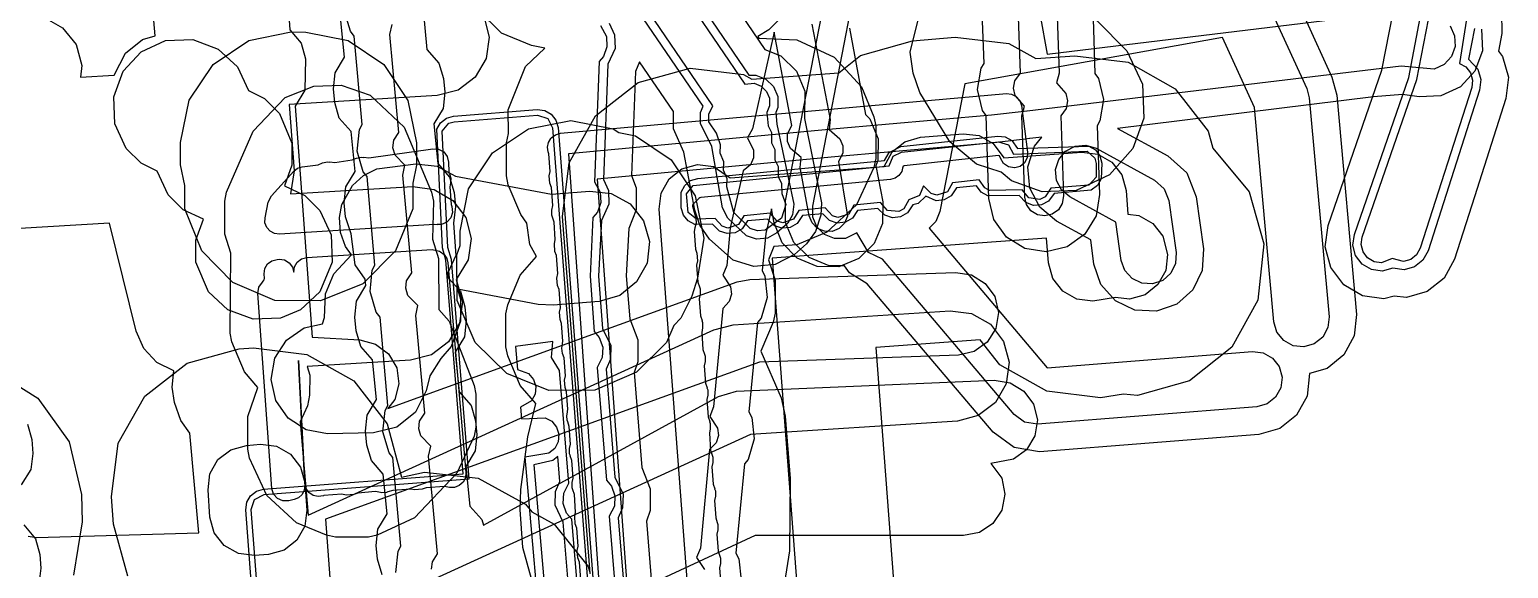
# Model space of a CAD drawing. Header units: metres. Extents: x -3943 to -3664, y 4962 to 6622.
# Drawn here: x -3840.1 to -3786.6, y 5763.7 to 5783.1 of the extents above; entities that cross this region are included whole.
import ezdxf

# ---------------------------------------------------------------- set-up
doc = ezdxf.new("R2010")
doc.units = ezdxf.units.M
doc.layers.add('AI_GREENING_EXCLUSIONS', color=1, linetype='Continuous')
doc.layers.add('AI_GREENING_LAWN', color=82, linetype='Continuous')

msp = doc.modelspace()

# ---------------------------------------------------------------- linework, layer by layer
at = {"layer": 'AI_GREENING_EXCLUSIONS'}
for points in [[(-3840.332, 5783.672), (-3839.557, 5783.583), (-3838.875, 5783.205), (-3838.389, 5782.594), (-3838.174, 5781.844), (-3838.223, 5781.419), (-3837.013, 5781.491), (-3836.598, 5782.287), (-3835.992, 5782.778), (-3835.526, 5782.917), (-3836.655, 5795.883), (-3837.075, 5796.534), (-3837.301, 5797.54), (-3837.216, 5798.316), (-3836.914, 5798.865), (-3838.062, 5812.048), (-3838.249, 5812.086), (-3838.897, 5812.519), (-3839.276, 5812.961), (-3839.452, 5812.864), (-3840.227, 5812.778)], [(-3831.038, 5788.431), (-3830.661, 5783.134), (-3830.256, 5782.645), (-3830.101, 5782.081), (-3830.118, 5780.944), (-3830.465, 5780.367), (-3829.861, 5772.025), (-3828.128, 5771.918), (-3827.562, 5771.768), (-3827.097, 5771.414), (-3826.802, 5770.908), (-3826.723, 5770.328), (-3826.873, 5769.762), (-3827.116, 5769.443), (-3814.494, 5774.016), (-3814.035, 5774.105), (-3806.606, 5774.361), (-3806.028, 5774.267), (-3805.53, 5773.959), (-3805.189, 5773.484), (-3805.055, 5772.914), (-3805.149, 5772.336), (-3805.457, 5771.839), (-3805.932, 5771.497), (-3806.502, 5771.363), (-3813.695, 5771.115), (-3829.372, 5765.435), (-3829.069, 5761.353)], [(-3803.019, 5786.002), (-3802.861, 5781.564), (-3802.957, 5781.209), (-3802.622, 5780.825), (-3802.56, 5780.559), (-3802.603, 5780.29), (-3802.805, 5780.015), (-3802.702, 5777.125), (-3802.746, 5776.856), (-3802.89, 5776.623), (-3803.111, 5776.464), (-3803.377, 5776.401), (-3803.647, 5776.444), (-3803.879, 5776.588), (-3804.039, 5776.81), (-3804.102, 5777.075), (-3804.206, 5780.015), (-3804.11, 5780.37), (-3804.445, 5780.754), (-3804.507, 5781.02), (-3804.464, 5781.29), (-3804.262, 5781.564), (-3804.419, 5785.971)], [(-3815.645, 5785.588), (-3813.493, 5782.419), (-3812.913, 5782.184), (-3812.357, 5781.637), (-3812.053, 5780.918), (-3812.059, 5779.922), (-3811.445, 5776.878), (-3811.472, 5776.431), (-3811.672, 5775.84), (-3811.989, 5775.392), (-3812.429, 5775.008), (-3813.12, 5774.644), (-3813.897, 5774.572), (-3814.642, 5774.803), (-3815.497, 5775.562), (-3815.85, 5776.067), (-3816.028, 5776.616), (-3816.423, 5778.707), (-3816.797, 5779.546), (-3816.802, 5780.172), (-3818.027, 5781.976), (-3818.173, 5781.628), (-3818.313, 5777.858), (-3818.151, 5777.419), (-3818.151, 5776.627), (-3818.416, 5775.942), (-3818.508, 5774.237), (-3818.38, 5772.682), (-3818.081, 5771.917), (-3818.081, 5771.125), (-3818.22, 5770.741), (-3817.938, 5767.306), (-3817.639, 5766.54), (-3817.639, 5765.748), (-3817.778, 5765.364), (-3817.496, 5761.929)], [(-3816.72, 5785.39), (-3814.073, 5781.493), (-3813.824, 5781.495), (-3813.462, 5781.349), (-3813.184, 5781.075), (-3813.032, 5780.715), (-3813.029, 5780.325), (-3813.104, 5780.141), (-3813.063, 5779.721), (-3812.444, 5776.827), (-3812.501, 5776.436), (-3812.663, 5776.141), (-3813.059, 5775.785), (-3813.404, 5775.603), (-3813.793, 5775.567), (-3814.165, 5775.682), (-3814.833, 5776.32), (-3815.022, 5776.691), (-3815.418, 5778.909), (-3815.818, 5779.749), (-3815.821, 5780.139), (-3815.727, 5780.37), (-3818.374, 5784.267)], [(-3817.072, 5785.375), (-3814.217, 5781.171), (-3813.88, 5781.2), (-3813.627, 5781.098), (-3813.432, 5780.906), (-3813.326, 5780.655), (-3813.324, 5780.382), (-3813.423, 5780.136), (-3813.379, 5779.657), (-3813.259, 5779.412), (-3813.256, 5779.046), (-3813.136, 5778.8), (-3813.133, 5778.434), (-3813.013, 5778.188), (-3813.011, 5777.822), (-3812.891, 5777.577), (-3812.888, 5777.21), (-3812.744, 5776.812), (-3812.899, 5776.326), (-3813.489, 5775.89), (-3813.761, 5775.865), (-3814.022, 5775.946), (-3814.615, 5776.528), (-3814.869, 5777.448), (-3814.857, 5777.748), (-3814.992, 5778.059), (-3814.98, 5778.36), (-3815.115, 5778.671), (-3815.103, 5778.972), (-3815.247, 5779.39), (-3815.524, 5779.809), (-3815.526, 5780.082), (-3815.375, 5780.385), (-3818.23, 5784.589)], [(-3801.673, 5784.731), (-3801.572, 5781.548), (-3801.44, 5781.365), (-3801.261, 5780.606), (-3801.385, 5779.835), (-3801.492, 5779.663), (-3801.403, 5777.172), (-3801.528, 5776.401), (-3801.938, 5775.737), (-3802.571, 5775.281), (-3803.331, 5775.102), (-3804.101, 5775.226), (-3804.765, 5775.637), (-3805.221, 5776.27), (-3805.401, 5777.029), (-3805.495, 5780.032), (-3805.627, 5780.214), (-3805.807, 5780.974), (-3805.682, 5781.744), (-3805.575, 5781.917), (-3805.663, 5784.383)], [(-3803.798, 5785.059), (-3803.297, 5782.248), (-3790.879, 5783.751)], [(-3793.982, 5783.563), (-3793.001, 5781.419), (-3792.827, 5780.767), (-3792.112, 5772.843), (-3792.195, 5772.067), (-3792.568, 5771.381), (-3793.175, 5770.891), (-3793.818, 5770.702), (-3793.897, 5769.881), (-3794.278, 5769.2), (-3794.89, 5768.717), (-3795.641, 5768.505), (-3803.565, 5767.877), (-3804.492, 5768.025), (-3805.249, 5768.579), (-3809.795, 5773.948), (-3810.436, 5774.341), (-3810.624, 5774.601), (-3810.624, 5774.601), (-3811.167, 5774.598), (-3811.889, 5774.894), (-3812.443, 5775.443), (-3812.745, 5776.163), (-3812.749, 5776.943), (-3811.257, 5784.625)], [(-3795.076, 5783.551), (-3793.91, 5781.003), (-3793.823, 5780.677), (-3793.108, 5772.753), (-3793.149, 5772.365), (-3793.336, 5772.022), (-3793.639, 5771.777), (-3794.014, 5771.667), (-3794.402, 5771.708), (-3794.744, 5771.895), (-3794.989, 5772.198), (-3795.1, 5772.573), (-3795.8, 5780.326), (-3796.955, 5782.852), (-3806.273, 5781.179), (-3807.169, 5776.563), (-3807.317, 5776.202), (-3807.562, 5775.954), (-3803.291, 5770.908), (-3795.878, 5771.495), (-3795.49, 5771.45), (-3795.15, 5771.259), (-3794.908, 5770.953), (-3794.802, 5770.577), (-3794.848, 5770.19), (-3795.038, 5769.849), (-3795.345, 5769.608), (-3795.72, 5769.502), (-3803.644, 5768.874), (-3804.107, 5768.948), (-3804.486, 5769.225), (-3809.241, 5774.842), (-3809.241, 5774.842), (-3809.756, 5775.075), (-3810.169, 5775.79), (-3810.586, 5775.582), (-3810.976, 5775.58), (-3811.337, 5775.728), (-3811.614, 5776.002), (-3811.765, 5776.362), (-3811.767, 5776.752), (-3810.276, 5784.434)], [(-3826.834, 5763.513), (-3826.753, 5764.289), (-3826.656, 5764.467), (-3826.936, 5767.668), (-3827.078, 5767.843), (-3827.3, 5768.591), (-3827.218, 5769.367), (-3827.121, 5769.545), (-3827.402, 5772.746), (-3827.543, 5772.921), (-3827.765, 5773.669), (-3827.683, 5774.445), (-3827.586, 5774.624), (-3827.867, 5777.824), (-3828.009, 5777.999), (-3828.23, 5778.748), (-3828.148, 5779.524), (-3828.051, 5779.702), (-3828.332, 5782.903), (-3828.474, 5783.078), (-3828.695, 5783.826)], [(-3825.841, 5783.855), (-3825.706, 5782.419), (-3825.273, 5781.93), (-3825.106, 5781.369), (-3825.059, 5780.871), (-3825.12, 5780.289), (-3825.455, 5779.728), (-3825.32, 5778.293), (-3824.887, 5777.804), (-3824.72, 5777.243), (-3824.673, 5776.745), (-3824.746, 5776.141), (-3824.659, 5774.966), (-3824.951, 5774.347), (-3824.935, 5774.166), (-3824.501, 5773.677), (-3824.334, 5773.116), (-3824.288, 5772.619), (-3824.348, 5772.036), (-3824.683, 5771.476), (-3824.549, 5770.04), (-3824.115, 5769.551), (-3823.948, 5768.99), (-3823.902, 5768.492), (-3823.962, 5767.91), (-3824.297, 5767.349), (-3824.163, 5765.914), (-3823.73, 5765.425), (-3823.668, 5765.219), (-3815.174, 5769.877), (-3814.517, 5770.061), (-3805.21, 5770.464), (-3804.632, 5770.374), (-3804.132, 5770.07), (-3803.786, 5769.598), (-3803.647, 5769.03), (-3803.736, 5768.451), (-3804.04, 5767.951), (-3804.512, 5767.605), (-3805.332, 5767.455), (-3804.933, 5766.919), (-3804.818, 5766.345), (-3804.933, 5765.771), (-3805.258, 5765.285), (-3805.744, 5764.959), (-3806.318, 5764.845), (-3813.845, 5764.845), (-3823.201, 5760.501)], [(-3821.935, 5763.277), (-3822.239, 5764.415), (-3822.342, 5765.794), (-3822.32, 5766.517), (-3822.061, 5768.417), (-3821.776, 5769.622), (-3822.335, 5770.267), (-3822.788, 5771.35), (-3822.853, 5771.672), (-3822.853, 5772.86), (-3822.788, 5773.182), (-3822.335, 5774.266), (-3821.75, 5774.936), (-3821.984, 5775.364), (-3822.096, 5776.14), (-3822.319, 5776.449), (-3822.773, 5777.532), (-3822.838, 5777.854), (-3822.838, 5779.042), (-3822.763, 5779.386), (-3822.771, 5780.235), (-3822.148, 5781.8), (-3821.442, 5782.471), (-3821.932, 5782.561), (-3823.015, 5783.014), (-3823.883, 5783.863)], [(-3812.546, 5783.934), (-3813.356, 5783.124), (-3813.747, 5782.893), (-3813.715, 5782.834), (-3812.342, 5782.769), (-3810.995, 5782.138), (-3810.007, 5781.065), (-3809.554, 5779.981), (-3809.489, 5779.659), (-3809.489, 5778.472), (-3809.554, 5778.149), (-3810.185, 5776.802), (-3811.259, 5775.814), (-3812.342, 5775.361), (-3813.177, 5775.296), (-3813.37, 5774.819), (-3813.129, 5774.075), (-3813.129, 5772.888), (-3813.194, 5772.566), (-3813.636, 5771.509), (-3812.901, 5769.83), (-3812.768, 5769.163), (-3812.584, 5766.909), (-3812.606, 5764.301), (-3812.973, 5762.006)], [(-3786.869, 5783.773), (-3786.865, 5782.992), (-3786.988, 5782.356), (-3786.84, 5782.169), (-3786.625, 5781.419), (-3786.713, 5780.644), (-3787.851, 5777.091), (-3788.573, 5774.839), (-3788.952, 5774.157), (-3789.562, 5773.671), (-3790.313, 5773.456), (-3790.757, 5773.507), (-3791.129, 5773.41), (-3791.902, 5773.516), (-3792.576, 5773.911), (-3793.047, 5774.533), (-3793.244, 5775.288), (-3793.137, 5776.061), (-3791.195, 5781.667), (-3790.792, 5783.751)], [(-3823.658, 5783.622), (-3823.46, 5782.867), (-3823.567, 5782.094), (-3823.961, 5781.421), (-3824.583, 5780.95), (-3825.338, 5780.752), (-3830.684, 5780.435), (-3830.512, 5778.032), (-3830.641, 5777.203), (-3826.221, 5777.465), (-3825.448, 5777.359), (-3824.775, 5776.964), (-3824.303, 5776.342), (-3824.106, 5775.587), (-3824.213, 5774.814), (-3824.657, 5774.103), (-3824.422, 5773.298), (-3824.529, 5772.525), (-3824.923, 5771.852), (-3825.545, 5771.381), (-3826.3, 5771.183), (-3830.033, 5770.962), (-3829.94, 5770.643), (-3829.954, 5769.922), (-3830.029, 5769.537), (-3830.292, 5768.953), (-3829.997, 5765.585), (-3815.346, 5772.287), (-3814.645, 5772.464), (-3806.796, 5772.977), (-3806.023, 5772.875), (-3805.347, 5772.485), (-3804.872, 5771.866), (-3804.67, 5771.112), (-3804.772, 5770.338), (-3805.162, 5769.662), (-3805.782, 5769.187), (-3806.535, 5768.985), (-3814.017, 5768.496), (-3829.222, 5761.542)], [(-3827.331, 5763.432), (-3827.498, 5763.993), (-3827.545, 5764.491), (-3827.485, 5765.073), (-3827.15, 5765.634), (-3827.284, 5767.07), (-3827.717, 5767.559), (-3827.884, 5768.12), (-3827.931, 5768.618), (-3827.871, 5769.2), (-3827.536, 5769.761), (-3827.67, 5771.196), (-3828.103, 5771.685), (-3828.27, 5772.246), (-3828.317, 5772.744), (-3828.257, 5773.326), (-3827.921, 5773.887), (-3827.943, 5774.115), (-3828.306, 5774.637), (-3828.441, 5775.753), (-3828.656, 5776.373), (-3828.703, 5776.87), (-3828.642, 5777.453), (-3828.307, 5778.013), (-3828.442, 5779.449), (-3828.875, 5779.938), (-3829.042, 5780.499), (-3829.089, 5780.997), (-3829.028, 5781.579), (-3828.693, 5782.14), (-3828.827, 5783.575)], [(-3825.54, 5763.631), (-3825.511, 5763.903), (-3825.325, 5764.188), (-3825.649, 5767.723), (-3825.572, 5768.083), (-3825.928, 5768.448), (-3826.005, 5768.71), (-3825.976, 5768.981), (-3825.79, 5769.267), (-3826.114, 5772.801), (-3826.037, 5773.161), (-3826.393, 5773.526), (-3826.47, 5773.788), (-3826.442, 5774.06), (-3826.255, 5774.345), (-3826.579, 5777.88), (-3826.502, 5778.239), (-3826.858, 5778.604), (-3826.935, 5778.866), (-3826.907, 5779.138), (-3826.72, 5779.423), (-3827.044, 5782.958), (-3826.968, 5783.318)], [(-3788.733, 5783.271), (-3788.568, 5782.917), (-3788.552, 5782.527), (-3788.687, 5782.161), (-3788.951, 5781.874), (-3789.305, 5781.71), (-3790.497, 5781.813), (-3804.016, 5780.195), (-3804.03, 5780.19), (-3804.131, 5780.181), (-3805.311, 5780.04), (-3811.054, 5779.534), (-3820.597, 5778.642), (-3819.48, 5762.991)], [(-3819.44, 5783.28), (-3819.224, 5782.891), (-3819.204, 5782.517), (-3819.33, 5782.166), (-3819.483, 5781.988), (-3819.647, 5777.635), (-3819.444, 5777.259), (-3819.425, 5776.885), (-3819.55, 5776.535), (-3819.717, 5776.342), (-3819.81, 5774.219), (-3819.667, 5772.222), (-3819.48, 5772.009), (-3819.355, 5771.659), (-3819.374, 5771.285), (-3819.559, 5770.927), (-3819.225, 5766.845), (-3819.038, 5766.633), (-3818.913, 5766.283), (-3818.932, 5765.908), (-3819.117, 5765.551), (-3818.783, 5761.469)], [(-3787.597, 5783.152), (-3787.564, 5782.373), (-3787.833, 5781.64), (-3788.362, 5781.066), (-3789.07, 5780.738), (-3789.849, 5780.705), (-3790.453, 5780.796), (-3791.506, 5780.707), (-3800.756, 5779.568), (-3798.932, 5778.574), (-3798.245, 5777.956), (-3797.909, 5777.096), (-3797.645, 5775.212), (-3797.69, 5774.433), (-3798.029, 5773.731), (-3798.612, 5773.211), (-3799.348, 5772.954), (-3800.127, 5772.999), (-3800.83, 5773.338), (-3801.35, 5773.921), (-3801.606, 5774.658), (-3801.712, 5775.534), (-3802.958, 5776.213), (-3803.557, 5776.713), (-3803.919, 5777.404), (-3803.989, 5778.181), (-3803.756, 5778.926), (-3803.483, 5779.254), (-3803.915, 5779.202), (-3803.937, 5779.195), (-3804.089, 5779.18), (-3805.22, 5779.044), (-3810.963, 5778.538), (-3819.555, 5777.735), (-3818.483, 5763.065)], [(-3819.118, 5783.366), (-3818.93, 5782.95), (-3818.91, 5782.457), (-3819.168, 5781.886), (-3819.324, 5777.713), (-3819.15, 5777.318), (-3819.131, 5776.825), (-3819.405, 5776.237), (-3819.51, 5774.223), (-3819.358, 5772.33), (-3819.061, 5771.719), (-3819.08, 5771.226), (-3819.234, 5770.86), (-3818.916, 5766.953), (-3818.619, 5766.342), (-3818.638, 5765.849), (-3818.792, 5765.484), (-3818.474, 5761.577)], [(-3811.793, 5783.338), (-3811.131, 5779.887), (-3811.172, 5779.521), (-3810.783, 5779.193), (-3810.68, 5778.94), (-3810.682, 5778.667), (-3810.84, 5778.364), (-3810.515, 5776.39), (-3810.622, 5776.139), (-3810.816, 5775.947), (-3811.069, 5775.844), (-3811.342, 5775.846), (-3811.594, 5775.952), (-3811.786, 5776.147), (-3811.889, 5776.4), (-3812.224, 5778.15), (-3812.183, 5778.515), (-3812.573, 5778.844), (-3812.675, 5779.097), (-3812.674, 5779.37), (-3812.516, 5779.672), (-3813.162, 5783.042), (-3813.946, 5779.55), (-3814.129, 5779.231), (-3813.903, 5778.774), (-3813.91, 5778.501), (-3814.02, 5778.252), (-3814.286, 5778.037), (-3814.749, 5775.972), (-3814.876, 5774.605), (-3815.016, 5774.265), (-3814.734, 5773.842), (-3814.705, 5773.57), (-3814.783, 5773.308), (-3815.018, 5773.061), (-3815.348, 5769.497), (-3815.489, 5769.157), (-3815.206, 5768.734), (-3815.177, 5768.462), (-3815.255, 5768.2), (-3815.491, 5767.954), (-3815.82, 5764.389), (-3815.961, 5764.049), (-3815.678, 5763.626)], [(-3810.441, 5783.191), (-3809.855, 5780.068), (-3809.697, 5779.908), (-3809.403, 5779.185), (-3809.409, 5778.404), (-3809.488, 5778.217), (-3809.237, 5776.908), (-3809.242, 5776.128), (-3809.546, 5775.409), (-3810.101, 5774.861), (-3810.824, 5774.567), (-3811.605, 5774.573), (-3812.324, 5774.876), (-3812.872, 5775.432), (-3813.165, 5776.155), (-3813.262, 5776.661), (-3813.462, 5775.769), (-3813.599, 5774.424), (-3813.492, 5774.226), (-3813.411, 5773.45), (-3813.633, 5772.702), (-3813.761, 5772.544), (-3814.071, 5769.316), (-3813.964, 5769.118), (-3813.883, 5768.342), (-3814.105, 5767.594), (-3814.233, 5767.436), (-3814.544, 5764.208), (-3814.436, 5764.01), (-3814.355, 5763.234)], [(-3787.847, 5783.182), (-3788.062, 5782.067), (-3787.729, 5781.712), (-3787.621, 5781.337), (-3787.666, 5780.949), (-3789.525, 5775.144), (-3789.715, 5774.803), (-3790.02, 5774.56), (-3790.395, 5774.453), (-3790.806, 5774.51), (-3791.188, 5774.408), (-3791.575, 5774.461), (-3791.911, 5774.658), (-3792.147, 5774.969), (-3792.246, 5775.347), (-3792.192, 5775.733), (-3790.226, 5781.407), (-3790.226, 5781.407), (-3789.81, 5783.561)], [(-3788.143, 5783.512), (-3788.397, 5781.916), (-3788.165, 5781.788), (-3787.995, 5781.574), (-3787.92, 5781.312), (-3787.951, 5781.04), (-3789.811, 5775.236), (-3789.944, 5774.997), (-3790.157, 5774.827), (-3790.42, 5774.752), (-3790.831, 5774.86), (-3791.206, 5774.707), (-3791.477, 5774.745), (-3791.712, 5774.883), (-3791.877, 5775.1), (-3791.946, 5775.365), (-3791.946, 5775.365), (-3791.909, 5775.635), (-3789.936, 5781.329), (-3789.516, 5783.504)], [(-3836.518, 5763.377), (-3837.038, 5765.257), (-3837.11, 5766.251), (-3836.869, 5768.186), (-3835.905, 5769.883), (-3834.372, 5771.078), (-3834.372, 5771.078), (-3832.492, 5771.599), (-3831.978, 5771.636), (-3830.049, 5771.397), (-3828.351, 5770.436), (-3827.148, 5768.892), (-3826.626, 5766.954), (-3825.791, 5767.143), (-3823.852, 5766.927), (-3822.143, 5765.986), (-3821.915, 5765.7), (-3821.105, 5765.254), (-3819.887, 5763.73), (-3819.812, 5763.47), (-3820.809, 5776.384), (-3820.573, 5778.321), (-3819.615, 5780.02), (-3818.079, 5781.223), (-3816.2, 5781.747), (-3814.263, 5781.511), (-3813.965, 5781.343), (-3810.825, 5781.572), (-3810.036, 5782.198), (-3808.16, 5782.734), (-3806.618, 5782.86), (-3804.68, 5782.636), (-3803.701, 5782.092), (-3802.299, 5782.194), (-3800.367, 5781.955), (-3798.673, 5780.996), (-3797.473, 5779.463), (-3797.303, 5778.852), (-3795.997, 5777.272), (-3795.462, 5775.396), (-3795.677, 5773.359), (-3796.625, 5771.654), (-3798.153, 5770.441), (-3800.029, 5769.906), (-3800.533, 5769.964), (-3801.372, 5769.83), (-3803.309, 5770.064), (-3805.009, 5771.021), (-3805.713, 5771.918), (-3809.481, 5771.644), (-3808.315, 5756.215)], [(-3830.93, 5748.051), (-3832.256, 5765.779), (-3832.222, 5766.049), (-3832.088, 5766.287), (-3831.873, 5766.455), (-3831.611, 5766.528), (-3824.394, 5767.079), (-3825.023, 5774.802), (-3825.151, 5775.249), (-3825.351, 5779.533), (-3825.216, 5779.767), (-3825.003, 5779.933), (-3824.743, 5780.006), (-3821.723, 5780.245), (-3821.451, 5780.213), (-3821.213, 5780.079), (-3821.044, 5779.864), (-3820.97, 5779.601), (-3817.845, 5739.055)], [(-3830.678, 5747.878), (-3832.056, 5765.794), (-3831.936, 5766.156), (-3831.936, 5766.156), (-3831.595, 5766.328), (-3824.178, 5766.895), (-3824.824, 5774.824), (-3824.951, 5775.26), (-3825.161, 5779.468), (-3824.913, 5779.754), (-3824.727, 5779.806), (-3821.707, 5780.046), (-3821.343, 5779.927), (-3821.169, 5779.586), (-3818.044, 5739.04)], [(-3813.04, 5720.03), (-3817.319, 5776.648), (-3817.248, 5777.229), (-3816.96, 5777.739), (-3816.5, 5778.1), (-3815.936, 5778.257), (-3815.355, 5778.186), (-3814.75, 5777.777), (-3814.75, 5777.777), (-3809.183, 5778.183), (-3808.896, 5778.721), (-3808.437, 5779.085), (-3807.874, 5779.245), (-3806.333, 5779.371), (-3805.751, 5779.304), (-3805.24, 5779.02), (-3804.858, 5778.498), (-3802.045, 5778.703), (-3801.465, 5778.632), (-3800.957, 5778.344), (-3800.597, 5777.884), (-3800.44, 5777.321), (-3800.374, 5776.461), (-3799.986, 5776.416), (-3799.474, 5776.132), (-3799.111, 5775.673), (-3798.942, 5775.012), (-3799.009, 5774.43), (-3799.293, 5773.919), (-3799.752, 5773.555), (-3800.315, 5773.394), (-3800.819, 5773.452), (-3801.639, 5773.32), (-3802.22, 5773.39), (-3802.73, 5773.677), (-3803.091, 5774.138), (-3803.249, 5774.701), (-3803.317, 5775.603), (-3813.236, 5774.879), (-3811.729, 5754.937)], [(-3840.119, 5764.824), (-3839.824, 5764.775), (-3833.957, 5764.946), (-3834.272, 5768.551), (-3834.599, 5769.008), (-3834.829, 5769.662), (-3834.918, 5770.208), (-3834.854, 5770.8), (-3835.464, 5771.104), (-3835.941, 5771.604), (-3836.219, 5772.237), (-3837.176, 5776.142), (-3848.331, 5775.48)], [(-3820.139, 5761.361), (-3820.473, 5765.443), (-3820.66, 5765.656), (-3820.785, 5766.006), (-3820.766, 5766.38), (-3820.581, 5766.738), (-3820.915, 5770.82), (-3821.208, 5771.285), (-3821.164, 5771.861), (-3822.506, 5771.683), (-3822.44, 5770.846), (-3822.033, 5770.703), (-3821.858, 5770.493), (-3821.777, 5770.233), (-3821.802, 5769.961), (-3821.929, 5769.719), (-3822.328, 5769.485), (-3822.291, 5769.071), (-3821.438, 5769.107), (-3821.196, 5768.98), (-3821.021, 5768.77), (-3820.94, 5768.509), (-3820.965, 5768.237), (-3821.092, 5767.996), (-3821.302, 5767.821), (-3822.165, 5767.676), (-3820.802, 5752.017)], [(-3848.225, 5763.099), (-3848.667, 5764.999), (-3848.699, 5765.987), (-3848.381, 5767.912), (-3847.35, 5769.568), (-3847.35, 5769.568), (-3845.764, 5770.704), (-3843.869, 5771.146), (-3843.356, 5771.163), (-3841.431, 5770.845), (-3839.775, 5769.814), (-3838.641, 5768.233), (-3838.197, 5766.333), (-3838.165, 5765.34), (-3838.481, 5763.42)], [(-3840.142, 5768.878), (-3839.988, 5768.314), (-3839.953, 5767.815), (-3840.027, 5767.234), (-3840.375, 5766.681)], [(-3820.464, 5761.428), (-3820.782, 5765.335), (-3821.079, 5765.946), (-3821.06, 5766.439), (-3820.906, 5766.805), (-3820.981, 5767.706), (-3821.159, 5767.557), (-3821.84, 5767.409), (-3820.503, 5752.044)], [(-3840.274, 5765.231), (-3839.852, 5764.732), (-3839.698, 5764.167), (-3839.663, 5763.669), (-3839.737, 5763.088)]]:
    msp.add_lwpolyline(points, dxfattribs=at)
for points in [[(-3807.799, 5784.12), (-3807.083, 5784.964), (-3806.218, 5785.456), (-3805.24, 5785.639), (-3803.501, 5785.196), (-3802.757, 5784.623), (-3802.28, 5784.059), (-3801.505, 5783.471), (-3800.414, 5782.375), (-3799.849, 5781.165), (-3799.806, 5779.941), (-3800.199, 5778.834), (-3801.041, 5777.884), (-3802.251, 5777.319), (-3803.475, 5777.276), (-3804.581, 5777.67), (-3804.954, 5777.987), (-3805.843, 5778.272), (-3806.807, 5779.079), (-3807.893, 5780.867), (-3808.133, 5781.563), (-3808.244, 5782.325), (-3807.799, 5784.12)], [(-3835.456, 5778.021), (-3836.038, 5778.305), (-3836.578, 5778.845), (-3836.987, 5779.727), (-3837.026, 5780.713), (-3836.685, 5781.63), (-3836.038, 5782.329), (-3835.156, 5782.738), (-3834.17, 5782.777), (-3833.253, 5782.436), (-3832.554, 5781.789), (-3832.156, 5780.934), (-3831.574, 5780.65), (-3831.034, 5780.11), (-3830.585, 5779.034), (-3830.585, 5778.242), (-3830.858, 5777.489), (-3830.124, 5777.142), (-3829.584, 5776.602), (-3829.175, 5775.72), (-3829.136, 5774.734), (-3829.584, 5773.658), (-3830.283, 5773.011), (-3831.006, 5772.709), (-3831.992, 5772.67), (-3832.909, 5773.011), (-3833.608, 5773.658), (-3834.056, 5774.734), (-3834.056, 5775.526), (-3833.784, 5776.279), (-3834.517, 5776.626), (-3835.058, 5777.166), (-3835.456, 5778.021)], [(-3833.439, 5781.88), (-3832.141, 5782.747), (-3830.61, 5783.052), (-3830.088, 5783.047), (-3828.558, 5782.742), (-3827.26, 5781.875), (-3826.393, 5780.578), (-3826.088, 5779.047), (-3826.088, 5778.241), (-3826.22, 5777.582), (-3826.22, 5776.657), (-3826.84, 5775.135), (-3828.027, 5773.948), (-3829.549, 5773.328), (-3831.21, 5773.344), (-3832.718, 5773.991), (-3833.841, 5775.135), (-3834.461, 5776.657), (-3834.461, 5777.5), (-3834.61, 5778.25), (-3834.61, 5779.052), (-3834.306, 5780.583), (-3833.439, 5781.88)], [(-3832.792, 5775.05), (-3833.014, 5775.746), (-3833.014, 5776.933), (-3832.949, 5777.256), (-3831.992, 5779.467), (-3830.831, 5780.689), (-3829.801, 5781.097), (-3828.807, 5781.123), (-3827.757, 5780.771), (-3826.533, 5779.613), (-3825.541, 5777.256), (-3825.476, 5776.933), (-3825.512, 5775.564), (-3825.291, 5774.868), (-3825.28, 5773.014), (-3824.905, 5772.594), (-3824.002, 5770.277), (-3823.936, 5769.955), (-3823.936, 5768.768), (-3824.002, 5768.445), (-3824.632, 5767.098), (-3826.154, 5765.489), (-3827.501, 5764.859), (-3827.823, 5764.793), (-3829.01, 5764.793), (-3829.333, 5764.859), (-3830.416, 5765.312), (-3831.49, 5766.3), (-3832.121, 5767.646), (-3832.186, 5767.969), (-3832.186, 5769.156), (-3831.82, 5770.197), (-3832.3, 5770.762), (-3832.753, 5771.845), (-3832.818, 5772.168), (-3832.792, 5775.05)], [(-3823.337, 5778.678), (-3822.04, 5779.546), (-3820.509, 5779.85), (-3818.978, 5779.546), (-3818.779, 5779.412), (-3818.176, 5779.293), (-3816.879, 5778.425), (-3816.011, 5777.128), (-3815.707, 5775.597), (-3815.928, 5774.156), (-3816.14, 5773.501), (-3816.533, 5772.711), (-3816.782, 5772.444), (-3817.054, 5771.831), (-3818.134, 5770.751), (-3819.643, 5770.104), (-3821.304, 5770.088), (-3822.826, 5770.708), (-3823.97, 5771.831), (-3824.617, 5773.34), (-3824.633, 5775.001), (-3824.509, 5775.337), (-3824.509, 5775.85), (-3824.205, 5777.381), (-3823.337, 5778.678)], [(-3816.18, 5777.678), (-3815.918, 5777.756), (-3809.169, 5778.404), (-3809.009, 5778.699), (-3808.581, 5778.908), (-3805.08, 5779.283), (-3804.808, 5779.259), (-3804.566, 5779.132), (-3804.365, 5778.841), (-3801.785, 5778.929), (-3801.55, 5778.79), (-3801.386, 5778.571), (-3801.318, 5778.307), (-3801.34, 5777.737), (-3801.479, 5777.502), (-3801.698, 5777.338), (-3803.039, 5777.211), (-3803.24, 5776.939), (-3803.499, 5776.802), (-3803.791, 5776.784), (-3804.066, 5776.887), (-3804.306, 5777.142), (-3805.444, 5777.13), (-3805.674, 5777.26), (-3805.848, 5777.491), (-3806.575, 5777.413), (-3806.762, 5777.131), (-3807.013, 5776.981), (-3807.304, 5776.948), (-3807.676, 5777.119), (-3807.958, 5776.855), (-3808.149, 5776.802), (-3808.342, 5776.513), (-3808.596, 5776.366), (-3808.887, 5776.336), (-3809.165, 5776.427), (-3809.415, 5776.672), (-3810.143, 5776.602), (-3810.333, 5776.322), (-3810.587, 5776.175), (-3810.878, 5776.145), (-3811.156, 5776.236), (-3811.406, 5776.481), (-3812.134, 5776.412), (-3812.324, 5776.131), (-3812.577, 5775.984), (-3812.869, 5775.954), (-3813.147, 5776.045), (-3813.397, 5776.29), (-3814.125, 5776.221), (-3814.315, 5775.94), (-3814.568, 5775.793), (-3814.859, 5775.763), (-3815.137, 5775.855), (-3815.388, 5776.099), (-3816.028, 5776.092), (-3816.268, 5776.221), (-3816.441, 5776.433), (-3816.52, 5776.694), (-3816.521, 5777.264), (-3816.391, 5777.505), (-3816.18, 5777.678)], [(-3808.865, 5778.56), (-3808.559, 5778.709), (-3805.058, 5779.084), (-3804.691, 5778.977), (-3804.507, 5778.633), (-3801.851, 5778.74), (-3801.566, 5778.485), (-3801.518, 5778.296), (-3801.529, 5777.803), (-3801.784, 5777.518), (-3803.167, 5777.404), (-3803.368, 5777.092), (-3803.553, 5776.995), (-3803.958, 5777.055), (-3804.202, 5777.348), (-3805.381, 5777.319), (-3805.545, 5777.412), (-3805.755, 5777.702), (-3806.713, 5777.6), (-3806.898, 5777.278), (-3807.285, 5777.147), (-3807.484, 5777.21), (-3807.758, 5777.488), (-3807.903, 5777.136), (-3808.288, 5776.981), (-3808.477, 5776.661), (-3808.657, 5776.556), (-3809.064, 5776.6), (-3809.32, 5776.882), (-3810.279, 5776.79), (-3810.467, 5776.47), (-3810.856, 5776.344), (-3811.055, 5776.409), (-3811.311, 5776.691), (-3812.27, 5776.599), (-3812.458, 5776.279), (-3812.847, 5776.153), (-3813.046, 5776.218), (-3813.302, 5776.5), (-3814.261, 5776.408), (-3814.449, 5776.088), (-3814.838, 5775.962), (-3815.037, 5776.027), (-3815.292, 5776.31), (-3815.969, 5776.283), (-3816.264, 5776.526), (-3816.33, 5777.206), (-3816.086, 5777.501), (-3809.007, 5778.218), (-3808.865, 5778.56)], [(-3802.283, 5778.928), (-3801.894, 5778.963), (-3801.522, 5778.847), (-3799.411, 5777.696), (-3799.067, 5777.387), (-3798.899, 5776.957), (-3798.635, 5775.074), (-3798.658, 5774.684), (-3798.827, 5774.333), (-3799.119, 5774.073), (-3799.487, 5773.945), (-3799.877, 5773.967), (-3800.228, 5774.137), (-3800.488, 5774.428), (-3800.616, 5774.796), (-3800.81, 5776.181), (-3802.479, 5777.091), (-3802.779, 5777.341), (-3802.96, 5777.686), (-3802.995, 5778.075), (-3802.878, 5778.447), (-3802.628, 5778.747), (-3802.283, 5778.928)], [(-3828.648, 5775.294), (-3828.829, 5775.803), (-3828.868, 5776.342), (-3828.778, 5776.82), (-3828.401, 5777.503), (-3828, 5777.865), (-3827.517, 5778.107), (-3826.111, 5778.286), (-3825.336, 5778.199), (-3824.677, 5777.836), (-3821.211, 5777.184), (-3819.822, 5777.3), (-3819.046, 5777.212), (-3818.364, 5776.834), (-3817.878, 5776.223), (-3817.662, 5775.473), (-3817.751, 5774.698), (-3818.129, 5774.015), (-3818.739, 5773.529), (-3819.489, 5773.314), (-3821.148, 5773.176), (-3821.684, 5773.203), (-3824.6, 5773.752), (-3824.49, 5773.387), (-3824.49, 5772.595), (-3824.831, 5771.678), (-3825.211, 5771.247), (-3825.602, 5770.623), (-3825.734, 5770.085), (-3826.118, 5769.31), (-3826.794, 5768.769), (-3827.635, 5768.564), (-3829.299, 5768.53), (-3830.067, 5768.667), (-3830.725, 5769.087), (-3831.171, 5769.727), (-3831.339, 5770.489), (-3831.203, 5771.257), (-3830.782, 5771.915), (-3830.143, 5772.362), (-3829.485, 5772.506), (-3829.41, 5772.735), (-3829.371, 5773.581), (-3829.069, 5774.304), (-3828.432, 5774.993), (-3828.648, 5775.294)], [(-3833.548, 5765.515), (-3833.619, 5766.504), (-3833.548, 5767.083), (-3833.259, 5767.592), (-3832.798, 5767.952), (-3832.234, 5768.108), (-3831.725, 5768.146), (-3831.146, 5768.074), (-3830.637, 5767.785), (-3830.277, 5767.324), (-3830.121, 5766.76), (-3830.049, 5765.771), (-3830.121, 5765.192), (-3830.409, 5764.683), (-3830.872, 5764.323), (-3831.435, 5764.167), (-3831.941, 5764.129), (-3832.522, 5764.201), (-3833.032, 5764.489), (-3833.392, 5764.951), (-3833.548, 5765.515)]]:
    msp.add_lwpolyline(points, close=True, dxfattribs=at)
at = {"layer": 'AI_GREENING_LAWN'}
msp.add_lwpolyline([(-3820.152, 5763.254), (-3820.2, 5763.886), (-3820.254, 5764.037), (-3820.274, 5764.304), (-3820.243, 5764.462), (-3820.292, 5765.118), (-3820.346, 5765.269), (-3820.366, 5765.536), (-3820.335, 5765.693), (-3820.381, 5766.326), (-3820.438, 5766.5), (-3820.432, 5766.502), (-3820.46, 5766.573), (-3820.459, 5766.763), (-3820.427, 5766.925), (-3820.473, 5767.558), (-3820.53, 5767.731), (-3820.524, 5767.733), (-3820.552, 5767.805), (-3820.551, 5767.995), (-3820.519, 5768.157), (-3820.565, 5768.789), (-3820.622, 5768.963), (-3820.62, 5768.964), (-3820.641, 5769.015), (-3820.654, 5769.178), (-3820.64, 5769.231), (-3820.642, 5769.232), (-3820.611, 5769.412), (-3820.659, 5770.044), (-3820.714, 5770.195), (-3820.734, 5770.462), (-3820.702, 5770.62), (-3820.751, 5771.276), (-3820.808, 5771.432), (-3820.837, 5771.619), (-3820.819, 5771.694), (-3820.826, 5771.695), (-3820.795, 5771.875), (-3820.843, 5772.508), (-3820.898, 5772.658), (-3820.918, 5772.926), (-3820.886, 5773.083), (-3820.935, 5773.739), (-3820.99, 5773.89), (-3821.009, 5774.157), (-3820.978, 5774.315), (-3821.027, 5774.971), (-3821.081, 5775.122), (-3821.101, 5775.389), (-3821.07, 5775.546), (-3821.116, 5776.179), (-3821.173, 5776.352), (-3821.167, 5776.355), (-3821.195, 5776.426), (-3821.194, 5776.616), (-3821.162, 5776.778), (-3821.211, 5777.434), (-3821.265, 5777.585), (-3821.285, 5777.853), (-3821.254, 5778.01), (-3821.3, 5778.642), (-3821.325, 5778.719), (-3821.35, 5778.89), (-3821.316, 5779.059), (-3821.226, 5779.206), (-3821.213, 5779.221), (-3821.064, 5779.337), (-3820.882, 5779.389), (-3804.766, 5780.822), (-3804.578, 5780.803), (-3804.41, 5780.715), (-3804.287, 5780.57), (-3804.226, 5780.391), (-3803.999, 5778.705), (-3804.014, 5778.502), (-3804.108, 5778.322), (-3804.266, 5778.194), (-3804.463, 5778.14), (-3804.463, 5778.14), (-3804.475, 5778.139), (-3804.693, 5778.174), (-3804.875, 5778.299), (-3804.985, 5778.49), (-3805.013, 5778.578), (-3805.054, 5778.582), (-3808.463, 5778.217), (-3808.5, 5778.206), (-3808.52, 5778.127), (-3808.522, 5778.127), (-3808.552, 5778.012), (-3808.65, 5777.868), (-3808.792, 5777.767), (-3808.959, 5777.721), (-3815.809, 5777.064), (-3815.848, 5777.053), (-3815.882, 5777.03), (-3816.089, 5776.828), (-3816.113, 5776.795), (-3816.109, 5776.754), (-3815.992, 5776.325), (-3815.977, 5776.144), (-3816.026, 5775.976), (-3816.053, 5775.842), (-3816.004, 5775.202), (-3815.95, 5775.051), (-3815.93, 5774.783), (-3815.961, 5774.626), (-3815.916, 5774.009), (-3815.858, 5773.835), (-3815.864, 5773.833), (-3815.836, 5773.762), (-3815.837, 5773.572), (-3815.869, 5773.41), (-3815.824, 5772.792), (-3815.766, 5772.619), (-3815.772, 5772.617), (-3815.744, 5772.545), (-3815.745, 5772.355), (-3815.777, 5772.193), (-3815.732, 5771.576), (-3815.674, 5771.402), (-3815.68, 5771.4), (-3815.652, 5771.329), (-3815.653, 5771.139), (-3815.685, 5770.977), (-3815.64, 5770.359), (-3815.582, 5770.186), (-3815.588, 5770.184), (-3815.56, 5770.113), (-3815.561, 5769.923), (-3815.593, 5769.761), (-3815.548, 5769.143), (-3815.49, 5768.97), (-3815.496, 5768.968), (-3815.468, 5768.896), (-3815.469, 5768.706), (-3815.501, 5768.544), (-3815.456, 5767.927), (-3815.398, 5767.753), (-3815.405, 5767.751), (-3815.376, 5767.68), (-3815.377, 5767.49), (-3815.41, 5767.328), (-3815.364, 5766.71), (-3815.306, 5766.537), (-3815.313, 5766.535), (-3815.284, 5766.463), (-3815.285, 5766.273), (-3815.318, 5766.111), (-3815.272, 5765.494), (-3815.215, 5765.32), (-3815.221, 5765.318), (-3815.192, 5765.247), (-3815.193, 5765.057), (-3815.226, 5764.895), (-3815.18, 5764.277), (-3815.123, 5764.104), (-3815.129, 5764.102), (-3815.101, 5764.031), (-3815.102, 5763.841), (-3815.134, 5763.678), (-3815.088, 5763.061)], dxfattribs=at)
for points in [[(-3824.922, 5777.998), (-3824.916, 5777.962), (-3824.897, 5777.925), (-3824.848, 5777.767), (-3824.853, 5777.602), (-3824.882, 5777.452), (-3824.835, 5776.815), (-3824.809, 5776.738), (-3824.786, 5776.53), (-3824.85, 5776.331), (-3824.989, 5776.175), (-3825.18, 5776.09), (-3825.337, 5776.091), (-3825.337, 5776.085), (-3825.44, 5776.092), (-3831.037, 5775.739), (-3831.217, 5775.761), (-3831.378, 5775.846), (-3831.498, 5775.983), (-3831.561, 5776.153), (-3831.559, 5776.335), (-3831.449, 5776.894), (-3831.328, 5777.134), (-3830.522, 5778.02), (-3830.384, 5778.127), (-3830.217, 5778.18), (-3829.636, 5778.255), (-3829.481, 5778.322), (-3829.297, 5778.362), (-3829.222, 5778.35), (-3829.221, 5778.356), (-3829.04, 5778.336), (-3828.407, 5778.425), (-3828.256, 5778.491), (-3828.07, 5778.532), (-3827.994, 5778.52), (-3827.993, 5778.526), (-3827.813, 5778.506), (-3825.496, 5778.828), (-3825.287, 5778.813), (-3825.102, 5778.713), (-3824.975, 5778.546), (-3824.928, 5778.341), (-3824.922, 5777.998)], [(-3831.311, 5774.783), (-3831.123, 5774.832), (-3831.052, 5774.837), (-3830.857, 5774.81), (-3830.688, 5774.711), (-3830.57, 5774.554), (-3830.522, 5774.366), (-3830.522, 5774.374), (-3830.494, 5774.566), (-3830.396, 5774.733), (-3830.241, 5774.85), (-3830.054, 5774.9), (-3825.52, 5775.185), (-3825.253, 5775.128), (-3825.213, 5775.106), (-3825.082, 5775.006), (-3824.991, 5774.868), (-3824.95, 5774.708), (-3824.299, 5767.122), (-3824.317, 5766.939), (-3824.4, 5766.775), (-3824.538, 5766.652), (-3824.71, 5766.587), (-3824.894, 5766.589), (-3825.072, 5766.624), (-3825.732, 5766.574), (-3825.883, 5766.519), (-3826.151, 5766.499), (-3826.308, 5766.53), (-3826.945, 5766.482), (-3827.118, 5766.425), (-3827.119, 5766.427), (-3827.17, 5766.405), (-3827.333, 5766.393), (-3827.387, 5766.407), (-3827.387, 5766.404), (-3827.567, 5766.435), (-3828.204, 5766.385), (-3828.354, 5766.331), (-3828.622, 5766.31), (-3828.779, 5766.341), (-3829.439, 5766.291), (-3829.452, 5766.286), (-3829.635, 5766.257), (-3829.816, 5766.296), (-3829.971, 5766.398), (-3830.077, 5766.55), (-3830.121, 5766.73), (-3830.354, 5771.172), (-3830.118, 5766.66), (-3830.139, 5766.488), (-3830.217, 5766.334), (-3830.344, 5766.215), (-3830.503, 5766.147), (-3830.697, 5766.102), (-3830.911, 5766.099), (-3831.107, 5766.186), (-3831.248, 5766.347), (-3831.309, 5766.552), (-3831.825, 5773.601), (-3831.789, 5773.827), (-3831.656, 5774.013), (-3831.621, 5774.044), (-3831.591, 5774.087), (-3831.582, 5774.138), (-3831.591, 5774.306), (-3831.564, 5774.498), (-3831.465, 5774.665), (-3831.311, 5774.783)]]:
    msp.add_lwpolyline(points, close=True, dxfattribs=at)

doc.saveas('drawing.dxf')
